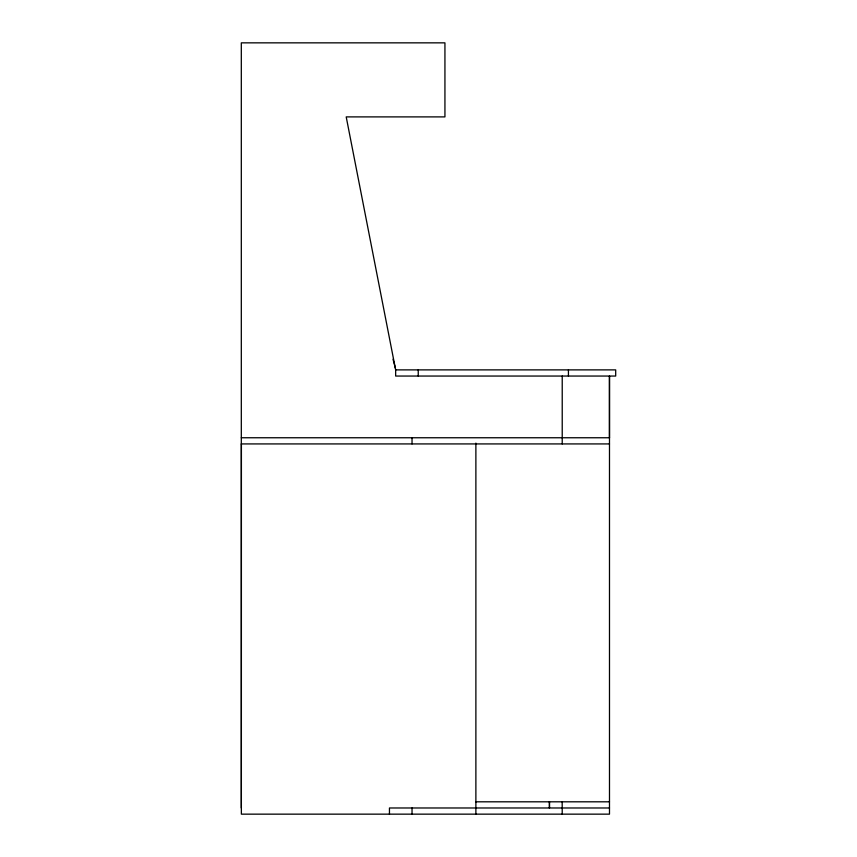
<?xml version="1.0" encoding="UTF-8"?>
<svg xmlns="http://www.w3.org/2000/svg" width="857" height="857" viewBox="0 0 857 857"><rect width="100%" height="100%" fill="white"/><g stroke="black" fill="none" stroke-linecap="round" stroke-linejoin="round"><path stroke-width="1.29" d="M395.73 369.881L615.69 369.881L615.69 376.052L395.655 376.052L395.655 369.913L346.207 116.895L444.933 116.895L444.933 42.85L241.31 42.85L241.31 807.98M241.31 437.756L609.541 437.756M241.31 443.926L609.488 443.926M475.881 801.809L609.488 801.809M609.488 807.98L389.453 807.98L389.453 814.15M393.02 359.244L395.441 368.285M609.488 376.052L609.488 814.15L241.363 814.15L241.406 443.926M609.466 376.052L609.466 437.756M568.427 369.881L568.427 376.052M562.224 376.052L562.224 443.926M562.181 801.809L562.224 814.15M549.508 801.809L549.508 807.98M549.401 801.809L549.401 807.98M475.881 443.101L475.881 814.15M418.237 369.881L418.237 376.052M412.035 437.756L412.035 443.926M412.035 807.98L412.035 814.15"/></g></svg>
